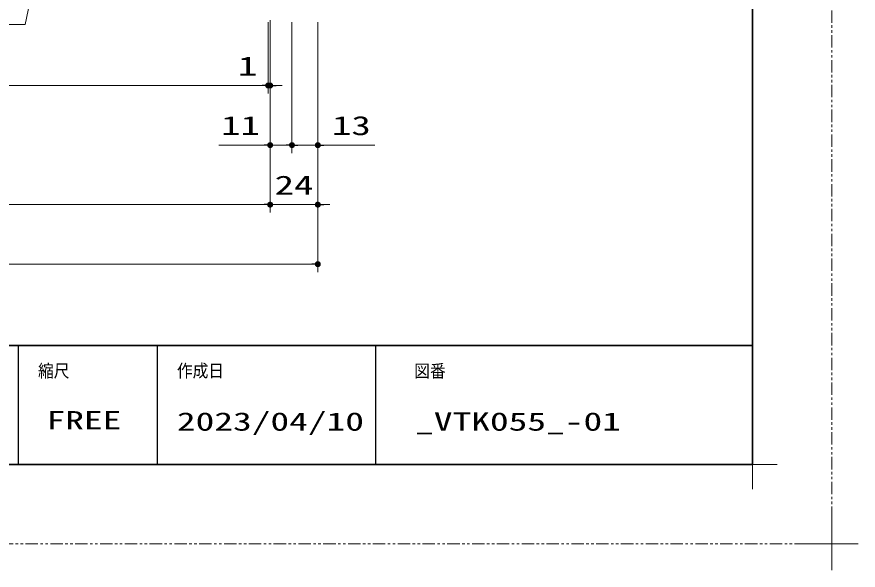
# Model space of a CAD drawing. Units: millimetres, scale not verified. Extents: x -1306 to 1306, y -607 to 607.
# Drawn here: x -23.6 to 400.3, y -607.3 to -328.5 of the extents above; entities that cross this region are included whole.
import ezdxf
from ezdxf.enums import TextEntityAlignment as Align

# ---------------------------------------------------------------- set-up
doc = ezdxf.new("R2010")
doc.units = ezdxf.units.MM
doc.header["$LTSCALE"] = 5
doc.header["$PDMODE"] = 32
doc.header["$PDSIZE"] = 2.5
doc.linetypes.add('USER1', pattern=[2.5, 1.25, -0.25, 0.25, -0.25, 0.25, -0.25])
for name, color, linetype, lineweight in [('0-3_陰線', 4, 'USER1', 9), ('1-1_寸法線', 3, 'Continuous', 13), ('1-4_DEFPOINTS', 7, 'Continuous', 5), ('1-5_0', 3, 'Continuous', 25), ('1-7_図面枠', 7, 'Continuous', 35), ('1-8_一般', 7, 'Continuous', 5)]:
    doc.layers.add(name, color=color, linetype=linetype, lineweight=lineweight)
doc.styles.add('ＭＳ ゴシック', font='')
doc.styles.get('ＭＳ ゴシック').set_extended_font_data('MS Gothic')

# ---------------------------------------------------------------- blocks, each defined once
blk = doc.blocks.new('_DOT')
at = {"layer": '1-5_0'}
blk.add_line((-2.5, 0), (-5, 0), dxfattribs=at)
for points in [[(0, 0), (-2.5, 0), (-2.48, 0.313)], [(0, 0), (-2.48, -0.313), (-2.5, 0)], [(0, 0), (-2.48, 0.313), (-2.421, 0.622)], [(0, 0), (-2.421, -0.622), (-2.48, -0.313)], [(0, 0), (-2.421, 0.622), (-2.324, 0.92)], [(0, 0), (-2.324, -0.92), (-2.421, -0.622)], [(0, 0), (-2.324, 0.92), (-2.191, 1.204)], [(0, 0), (-2.191, -1.204), (-2.324, -0.92)], [(0, 0), (-2.191, 1.204), (-2.023, 1.469)], [(0, 0), (-2.023, -1.469), (-2.191, -1.204)], [(0, 0), (-2.023, 1.469), (-1.822, 1.711)], [(0, 0), (-1.822, -1.711), (-2.023, -1.469)], [(0, 0), (-1.822, 1.711), (-1.594, 1.926)], [(0, 0), (-1.594, -1.926), (-1.822, -1.711)], [(0, 0), (-1.594, 1.926), (-1.34, 2.111)], [(0, 0), (-1.34, -2.111), (-1.594, -1.926)], [(0, 0), (-1.34, 2.111), (-1.064, 2.262)], [(0, 0), (-1.064, -2.262), (-1.34, -2.111)], [(0, 0), (-1.064, 2.262), (-0.773, 2.378)], [(0, 0), (-0.773, -2.378), (-1.064, -2.262)], [(0, 0), (-0.773, 2.378), (-0.468, 2.456)], [(0, 0), (-0.468, -2.456), (-0.773, -2.378)], [(0, 0), (-0.468, 2.456), (-0.157, 2.495)], [(0, 0), (-0.157, -2.495), (-0.468, -2.456)], [(0, 0), (-0.157, 2.495), (0.157, 2.495)], [(0, 0), (0.157, -2.495), (-0.157, -2.495)], [(0, 0), (0.157, 2.495), (0.468, 2.456)], [(0, 0), (0.468, 2.456), (0.773, 2.378)], [(0, 0), (0.773, 2.378), (1.064, 2.262)], [(0, 0), (1.064, 2.262), (1.34, 2.111)], [(0, 0), (1.34, 2.111), (1.594, 1.926)], [(0, 0), (1.594, 1.926), (1.822, 1.711)], [(0, 0), (1.822, 1.711), (2.023, 1.469)], [(0, 0), (2.023, 1.469), (2.191, 1.204)], [(0, 0), (2.191, 1.204), (2.324, 0.92)], [(0, 0), (2.324, 0.92), (2.421, 0.622)], [(0, 0), (2.421, 0.622), (2.48, 0.313)], [(0, 0), (2.48, 0.313), (2.5, 0)], [(0, 0), (0.468, -2.456), (0.157, -2.495)], [(0, 0), (0.773, -2.378), (0.468, -2.456)], [(0, 0), (1.064, -2.262), (0.773, -2.378)], [(0, 0), (1.34, -2.111), (1.064, -2.262)], [(0, 0), (1.594, -1.926), (1.34, -2.111)], [(0, 0), (1.822, -1.711), (1.594, -1.926)], [(0, 0), (2.023, -1.469), (1.822, -1.711)], [(0, 0), (2.191, -1.204), (2.023, -1.469)], [(0, 0), (2.324, -0.92), (2.191, -1.204)], [(0, 0), (2.421, -0.622), (2.324, -0.92)], [(0, 0), (2.48, -0.313), (2.421, -0.622)], [(0, 0), (2.5, 0), (2.48, -0.313)]]:
    blk.add_solid(points, dxfattribs=at)
blk = doc.blocks.new('グループ-13-1')
at = {"layer": '1-8_一般'}
for p, q in [((62041.6, -14029.5), (62041.6, -13365.5)), ((61709.6, -13697.5), (62373.6, -13697.5))]:
    blk.add_line(p, q, dxfattribs=at)

msp = doc.modelspace()

# ---------------------------------------------------------------- linework, layer by layer
at = {"layer": '0-3_陰線'}
for q in [(387.036, 594), (-1292.964, -594)]:
    msp.add_line((387.036, -594), q, dxfattribs=at)
at = {"layer": '1-1_寸法線'}
for p, q in [((104.02, -330.112), (104.02, -427.112)), ((104.02, -330.112), (104.02, -397.112)), ((103.02, -331.112), (103.02, -367.112)), ((103.02, -331.112), (103.02, -367.112)), ((104.02, -331.112), (104.02, -367.112)), ((104.02, -331.112), (104.02, -427.112)), ((115.02, -331.112), (115.02, -397.112)), ((115.02, -331.112), (115.02, -397.112)), ((128.02, -331.112), (128.02, -457.112)), ((128.02, -331.112), (128.02, -427.112)), ((128.02, -331.112), (128.02, -397.112)), ((-188.98, -363.112), (100.02, -363.112)), ((100.02, -363.112), (86.639, -363.112)), ((104.02, -363.112), (103.02, -363.112)), ((107.02, -363.112), (110.02, -363.112)), ((101.02, -393.112), (78.115, -393.112)), ((115.02, -393.112), (104.02, -393.112)), ((112.02, -393.112), (109.02, -393.112)), ((115.02, -393.112), (128.02, -393.112)), ((118.02, -393.112), (121.02, -393.112)), ((131.02, -393.112), (156.782, -393.112)), ((-510.98, -423.112), (101.02, -423.112)), ((101.02, -423.112), (98.02, -423.112)), ((104.02, -423.112), (128.02, -423.112)), ((131.02, -423.112), (134.02, -423.112)), ((-534.98, -453.112), (125.02, -453.112))]:
    msp.add_line(p, q, dxfattribs=at)
msp.add_lwpolyline([(-151.096, -332.411), (-19.367, -332.411), (-9.581, -284.726)], dxfattribs=at)
at = {"layer": '1-4_DEFPOINTS'}
for p, q in [((347.036, -566.45), (347.036, -541.55)), ((334.586, -554), (359.486, -554))]:
    msp.add_line(p, q, dxfattribs=at)
for p in [(103.02, -363.112), (104.02, -363.112), (115.02, -393.112), (128.02, -393.112), (104.02, -423.112), (128.02, -423.112), (128.02, -453.112)]:
    msp.add_point(p, dxfattribs=at)
at = {"layer": '1-5_0', "color": 7}
for p, q in [((-22.964, -494), (-22.964, -554)), ((47.036, -494), (47.036, -554)), ((157.036, -494), (157.036, -554))]:
    msp.add_line(p, q, dxfattribs=at)
at = {"layer": '1-7_図面枠'}
msp.add_line((-1252.964, -494), (347.036, -494), dxfattribs=at)
msp.add_lwpolyline([(-1252.964, -554), (347.036, -554), (347.036, 554), (-1252.964, 554)], close=True, dxfattribs=at)

# ---------------------------------------------------------------- block references
at = {"layer": '0-3_陰線', "xscale": 0.04, "yscale": 0.04}
msp.add_blockref('グループ-13-1', (-2094.629, -46.1), dxfattribs=at)
at = {"layer": '1-1_寸法線', "xscale": 0.6, "yscale": 0.6}
for p in [(103.02, -363.112), (103.02, -363.112), (104.02, -393.112), (115.02, -393.112), (104.02, -423.112), (104.02, -423.112), (128.02, -453.112)]:
    msp.add_blockref('_DOT', p, dxfattribs=at)
at = {"layer": '1-1_寸法線', "xscale": 0.6, "yscale": 0.6, "rotation": 180}
for p in [(104.02, -363.112), (115.02, -393.112), (128.02, -393.112), (128.02, -423.112)]:
    msp.add_blockref('_DOT', p, dxfattribs=at)

# ---------------------------------------------------------------- texts
at = {"layer": '1-1_寸法線', "style": 'ＭＳ ゴシック', "width": 1.5}
for s, p in [('1', (87.782, -360.963)), ('11', (79.258, -390.963)), ('13', (135.163, -390.963)), ('24', (106.258, -420.963))]:
    msp.add_text(s, height=9.604, dxfattribs=at).set_placement(p, align=Align.BOTTOM_LEFT)
at = {"layer": '1-7_図面枠', "style": 'ＭＳ ゴシック'}
for s, height, width, p in [('縮尺', 6.452, 0.9, (-12.964, -512.038)), ('作成日', 6.452, 0.9, (57.036, -511.963)), ('図番', 6.452, 0.9, (176.633, -512.073)), ('FREE', 9.238, 1.5, (-8.665, -539.129)), ('2023/04/10', 9.238, 1.5, (57.036, -539.776)), ('_VTK055_-01', 9.238, 1.5, (177.071, -539.776))]:
    msp.add_text(s, height=height, dxfattribs=dict(at, width=width)).set_placement(p, align=Align.BOTTOM_LEFT)

doc.saveas('drawing.dxf')
